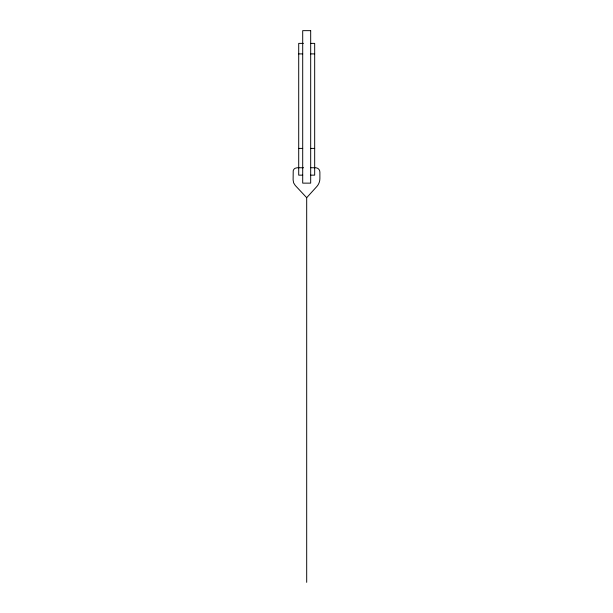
<?xml version="1.0" encoding="UTF-8"?>
<svg xmlns="http://www.w3.org/2000/svg" width="613" height="613" viewBox="0 0 613 613"><rect width="100%" height="100%" fill="white"/><g stroke="black" fill="none" stroke-linecap="round" stroke-linejoin="round"><path stroke-width="0.92" d="M306.692 582.35L306.692 197.692L316.791 186.559A11.976 11.976 0 0 0 319.886 178.513L319.886 172.123A4.375 4.375 0 0 0 315.511 167.747L310.921 167.747M303.404 43.377L298.707 43.377L298.707 175.149L302.699 175.149M310.921 43.377L314.676 43.377L314.676 175.149L310.684 175.149M298.707 53.898L302.699 53.898M310.684 53.898L314.676 53.898M298.707 148.4L302.699 148.4M310.684 148.4L314.676 148.4M303.573 167.747L297.136 167.747L295.106 168.291A4.061 4.061 0 0 0 293.213 170.759L293.114 179.954L293.65 182.912L295.251 185.455L306.692 197.692M310.684 30.65L302.699 30.65L302.699 183.134L310.684 183.134L310.684 30.65"/></g></svg>
